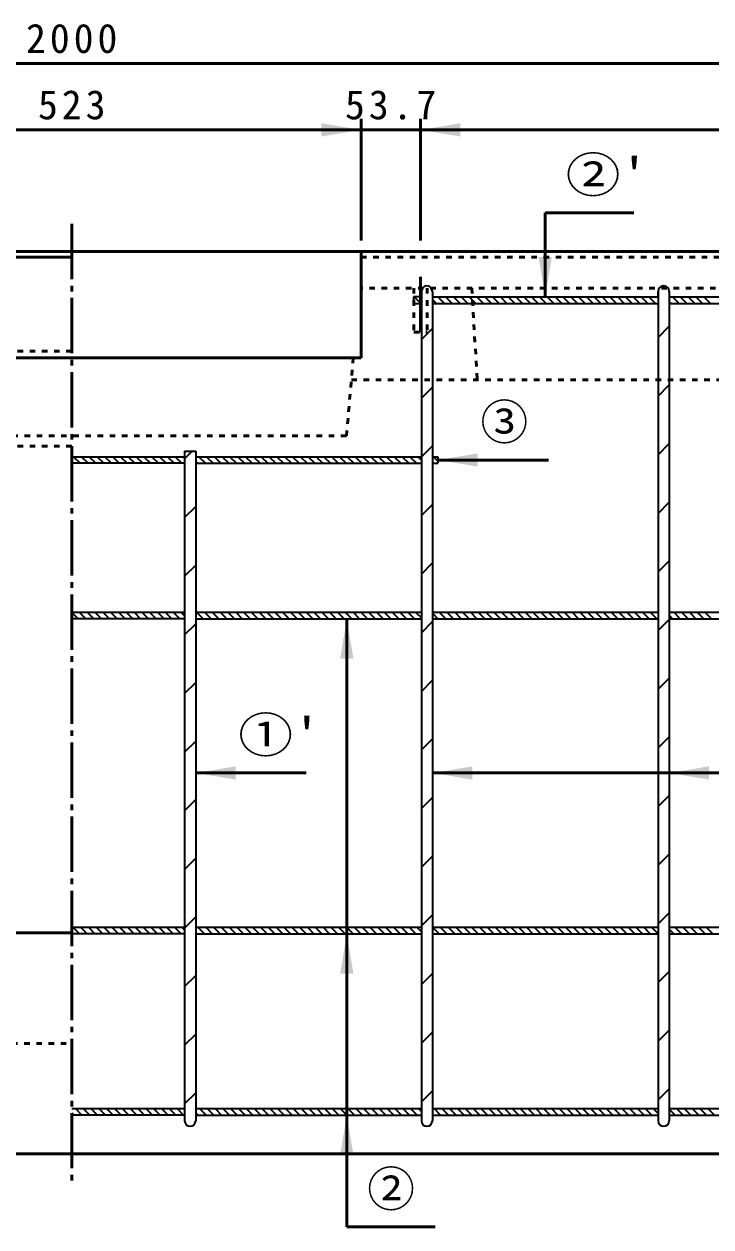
# Model space of a CAD drawing. Units: millimetres, scale not verified. Extents: x 100 to 4105, y 100 to 2870.
# Drawn here: x 2893 to 3514, y 798 to 1885 of the extents above; entities that cross this region are included whole.
import ezdxf
from ezdxf.enums import TextEntityAlignment as Align

# ---------------------------------------------------------------- set-up
doc = ezdxf.new("R2010")
doc.units = ezdxf.units.MM
doc.header["$LTSCALE"] = 5
doc.linetypes.add('USER1', pattern=[2.2, 1, -1.2])
doc.linetypes.add('USER2', pattern=[13.4, 10, -1.2, 1, -1.2])
doc.layers.add('V-nasSTD', color=7, linetype='Continuous', lineweight=50)
doc.styles.add('ＭＳ ゴシック', font='')
doc.styles.get('ＭＳ ゴシック').set_extended_font_data('MS Gothic')

msp = doc.modelspace()

# ---------------------------------------------------------------- hatches: boundary and pattern name
at = {"layer": 'V-nasSTD'}
for points in [[(3161.5, 1783.655), (3197.5, 1789.655), (3161.5, 1795.655)], [(3287.2, 1795.655), (3251.2, 1789.655), (3287.2, 1783.655)], [(3370, 1674.655), (3364, 1638.655), (3358, 1674.655)], [(3303, 1497.155), (3267, 1491.155), (3303, 1485.155)], [(3190.599, 1311.655), (3184.599, 1347.655), (3178.599, 1311.655)], [(3084, 1214.155), (3048, 1208.155), (3084, 1202.155)], [(3298, 1214.155), (3262, 1208.155), (3298, 1202.155)], [(3512, 1214.155), (3476, 1208.155), (3512, 1202.155)], [(3190.599, 1026.655), (3184.599, 1062.655), (3178.599, 1026.655)], [(3190.592, 862.655), (3184.592, 898.655), (3178.592, 862.655)]]:
    msp.add_hatch(color=256, dxfattribs=at).paths.add_polyline_path(points)

# ---------------------------------------------------------------- linework, layer by layer
for p, q in [((1936, 1849.655), (3936, 1849.655)), ((3197.5, 1689.655), (3197.5, 1799.655)), ((3251.2, 1689.655), (3251.2, 1799.655)), ((2674.5, 1789.655), (3197.5, 1789.655)), ((3197.5, 1789.655), (3251.2, 1789.655)), ((3251.2, 1789.655), (3882.3, 1789.655)), ((3364, 1714.655), (3364, 1638.655)), ((3364, 1714.655), (3444, 1714.655)), ((1936, 1679.655), (3936, 1679.655)), ((3197.5, 1679.655), (2674.5, 1679.655)), ((3197.5, 1679.655), (3197.5, 1583.655)), ((2674.5, 1674.655), (2936, 1674.655)), ((3197.5, 1583.655), (2674.5, 1583.655)), ((3267, 1491.155), (3367, 1491.155)), ((3184.599, 797.655), (3184.599, 1347.655)), ((3048, 1208.155), (3148, 1208.155)), ((4037, 1208.155), (3262, 1208.155)), ((2056, 1063.655), (2936, 1063.655)), ((1936, 863.655), (3936, 863.655)), ((3184.599, 797.655), (3264.599, 797.655))]:
    msp.add_line(p, q, dxfattribs=at)
at = {"layer": 'V-nasSTD', "linetype": 'USER2'}
for p, q in [((2936, 1704.655), (2936, 838.655)), ((3251.2, 1656.655), (3251.2, 1606.655))]:
    msp.add_line(p, q, dxfattribs=at)
at = {"layer": 'V-nasSTD', "linetype": 'USER1'}
for p, q in [((3197.5, 1674.655), (3936, 1674.655)), ((3936, 1646.655), (3197.5, 1646.655)), ((3245.2, 1646.655), (3245.2, 1606.655)), ((3257.2, 1646.655), (3257.2, 1606.655)), ((3297.5, 1646.655), (3302.5, 1563.655)), ((3245.2, 1606.655), (3257.2, 1606.655)), ((2936, 1589.655), (2680.5, 1589.655)), ((3190.5, 1583.655), (3184.313, 1512.935)), ((3188.75, 1563.655), (3936, 1563.655)), ((3184.313, 1512.935), (2687.687, 1512.935)), ((2936, 1503.655), (1936, 1503.655)), ((1936, 963.655), (2936, 963.655))]:
    msp.add_line(p, q, dxfattribs=at)
at = {"layer": 'V-nasSTD', "lineweight": 35}
for p, q in [((3252, 1643.655), (3252, 893.655)), ((3252, 1638.655), (3252, 1643.655)), ((3262, 1643.655), (3262, 893.655)), ((3262, 1643.655), (3262, 1638.655)), ((3466, 1643.655), (3466, 893.655)), ((3466, 1638.655), (3466, 1643.655)), ((3476, 1643.655), (3476, 893.655)), ((3476, 1643.655), (3476, 1638.655)), ((3252, 1638.655), (3245, 1638.655)), ((3245, 1638.655), (3245, 1632.655)), ((3245, 1632.655), (3252, 1632.655)), ((3245.632, 1638.655), (3251.632, 1632.655)), ((3262, 1638.655), (3466, 1638.655)), ((3262, 1636.429), (3265.774, 1632.655)), ((3262, 1632.655), (3466, 1632.655)), ((3266.845, 1638.655), (3272.845, 1632.655)), ((3273.917, 1638.655), (3279.917, 1632.655)), ((3280.988, 1638.655), (3286.988, 1632.655)), ((3288.059, 1638.655), (3294.059, 1632.655)), ((3295.13, 1638.655), (3301.13, 1632.655)), ((3302.201, 1638.655), (3308.201, 1632.655)), ((3309.272, 1638.655), (3315.272, 1632.655)), ((3316.343, 1638.655), (3322.343, 1632.655)), ((3323.414, 1638.655), (3329.414, 1632.655)), ((3330.485, 1638.655), (3336.485, 1632.655)), ((3337.556, 1638.655), (3343.556, 1632.655)), ((3344.627, 1638.655), (3350.627, 1632.655)), ((3351.698, 1638.655), (3357.698, 1632.655)), ((3358.769, 1638.655), (3364.769, 1632.655)), ((3365.84, 1638.655), (3371.84, 1632.655)), ((3372.912, 1638.655), (3378.912, 1632.655)), ((3379.983, 1638.655), (3385.983, 1632.655)), ((3387.054, 1638.655), (3393.054, 1632.655)), ((3394.125, 1638.655), (3400.125, 1632.655)), ((3401.196, 1638.655), (3407.196, 1632.655)), ((3408.267, 1638.655), (3414.267, 1632.655)), ((3415.338, 1638.655), (3421.338, 1632.655)), ((3422.409, 1638.655), (3428.409, 1632.655)), ((3429.48, 1638.655), (3435.48, 1632.655)), ((3436.551, 1638.655), (3442.551, 1632.655)), ((3443.622, 1638.655), (3449.622, 1632.655)), ((3450.693, 1638.655), (3456.693, 1632.655)), ((3457.764, 1638.655), (3463.764, 1632.655)), ((3464.835, 1638.655), (3466, 1637.49)), ((3476, 1638.655), (3680, 1638.655)), ((3476, 1634.561), (3477.906, 1632.655)), ((3476, 1632.655), (3680, 1632.655)), ((3478.978, 1638.655), (3484.978, 1632.655)), ((3486.049, 1638.655), (3492.049, 1632.655)), ((3493.12, 1638.655), (3499.12, 1632.655)), ((3500.191, 1638.655), (3506.191, 1632.655)), ((3507.262, 1638.655), (3513.262, 1632.655)), ((3252, 1600.168), (3262, 1610.168)), ((3466, 1602.036), (3476, 1612.036)), ((3252, 1547.135), (3262, 1557.135)), ((3466, 1549.003), (3476, 1559.003)), ((3252, 1494.102), (3262, 1504.102)), ((3466, 1495.97), (3476, 1505.97)), ((2936, 1494.155), (3038, 1494.155)), ((2937.584, 1494.155), (2943.584, 1488.155)), ((2944.655, 1494.155), (2950.655, 1488.155)), ((2951.726, 1494.155), (2957.726, 1488.155)), ((2958.797, 1494.155), (2964.797, 1488.155)), ((2965.868, 1494.155), (2971.868, 1488.155)), ((2972.939, 1494.155), (2978.939, 1488.155)), ((2980.01, 1494.155), (2986.01, 1488.155)), ((2987.081, 1494.155), (2993.081, 1488.155)), ((2994.152, 1494.155), (3000.152, 1488.155)), ((3001.224, 1494.155), (3007.224, 1488.155)), ((3008.295, 1494.155), (3014.295, 1488.155)), ((3015.366, 1494.155), (3021.366, 1488.155)), ((3022.437, 1494.155), (3028.437, 1488.155)), ((3029.508, 1494.155), (3035.508, 1488.155)), ((3036.579, 1494.155), (3038, 1492.733)), ((3038, 1499.155), (3038, 893.655)), ((3038, 1499.155), (3048, 1499.155)), ((3038, 1492.234), (3044.921, 1499.155)), ((3048, 1499.155), (3048, 893.655)), ((3048, 1494.155), (3252, 1494.155)), ((3050.721, 1494.155), (3056.721, 1488.155)), ((3057.792, 1494.155), (3063.792, 1488.155)), ((3064.863, 1494.155), (3070.863, 1488.155)), ((3071.934, 1494.155), (3077.934, 1488.155)), ((3079.005, 1494.155), (3085.005, 1488.155)), ((3086.076, 1494.155), (3092.076, 1488.155)), ((3093.147, 1494.155), (3099.147, 1488.155)), ((3100.219, 1494.155), (3106.219, 1488.155)), ((3107.29, 1494.155), (3113.29, 1488.155)), ((3114.361, 1494.155), (3120.361, 1488.155)), ((3121.432, 1494.155), (3127.432, 1488.155)), ((3128.503, 1494.155), (3134.503, 1488.155)), ((3135.574, 1494.155), (3141.574, 1488.155)), ((3142.645, 1494.155), (3148.645, 1488.155)), ((3149.716, 1494.155), (3155.716, 1488.155)), ((3156.787, 1494.155), (3162.787, 1488.155)), ((3163.858, 1494.155), (3169.858, 1488.155)), ((3170.929, 1494.155), (3176.929, 1488.155)), ((3178, 1494.155), (3184, 1488.155)), ((3185.071, 1494.155), (3191.071, 1488.155)), ((3192.142, 1494.155), (3198.142, 1488.155)), ((3199.213, 1494.155), (3205.213, 1488.155)), ((3206.285, 1494.155), (3212.285, 1488.155)), ((3213.356, 1494.155), (3219.356, 1488.155)), ((3220.427, 1494.155), (3226.427, 1488.155)), ((3227.498, 1494.155), (3233.498, 1488.155)), ((3234.569, 1494.155), (3240.569, 1488.155)), ((3241.64, 1494.155), (3247.64, 1488.155)), ((3248.711, 1494.155), (3252, 1490.866)), ((3262, 1494.155), (3267, 1494.155)), ((3262.853, 1494.155), (3267, 1490.008)), ((3267, 1494.155), (3267, 1488.155)), ((2936, 1488.667), (2936.513, 1488.155)), ((3038, 1488.155), (2936, 1488.155)), ((3048, 1489.805), (3049.65, 1488.155)), ((3048, 1488.155), (3252, 1488.155)), ((3262, 1488.155), (3267, 1488.155)), ((3038, 1439.201), (3048, 1449.201)), ((3252, 1441.069), (3262, 1451.069)), ((3466, 1442.937), (3476, 1452.937)), ((3038, 1386.168), (3048, 1396.168)), ((3252, 1388.036), (3262, 1398.036)), ((3466, 1389.904), (3476, 1399.904)), ((2936, 1353.655), (3038, 1353.655)), ((2936, 1353.312), (2941.658, 1347.655)), ((2942.729, 1353.655), (2948.729, 1347.655)), ((2949.8, 1353.655), (2955.8, 1347.655)), ((2956.871, 1353.655), (2962.871, 1347.655)), ((2963.942, 1353.655), (2969.942, 1347.655)), ((2971.013, 1353.655), (2977.013, 1347.655)), ((2978.084, 1353.655), (2984.084, 1347.655)), ((2985.155, 1353.655), (2991.155, 1347.655)), ((2992.226, 1353.655), (2998.226, 1347.655)), ((2999.297, 1353.655), (3005.297, 1347.655)), ((3006.368, 1353.655), (3012.368, 1347.655)), ((3013.439, 1353.655), (3019.439, 1347.655)), ((3020.51, 1353.655), (3026.51, 1347.655)), ((3027.581, 1353.655), (3033.581, 1347.655)), ((3034.652, 1353.655), (3038, 1350.307)), ((3048, 1353.655), (3252, 1353.655)), ((3048.795, 1353.655), (3054.795, 1347.655)), ((3055.866, 1353.655), (3061.866, 1347.655)), ((3062.937, 1353.655), (3068.937, 1347.655)), ((3070.008, 1353.655), (3076.008, 1347.655)), ((3077.079, 1353.655), (3083.079, 1347.655)), ((3084.15, 1353.655), (3090.15, 1347.655)), ((3091.221, 1353.655), (3097.221, 1347.655)), ((3098.292, 1353.655), (3104.292, 1347.655)), ((3105.363, 1353.655), (3111.363, 1347.655)), ((3112.434, 1353.655), (3118.434, 1347.655)), ((3119.505, 1353.655), (3125.505, 1347.655)), ((3126.576, 1353.655), (3132.576, 1347.655)), ((3133.647, 1353.655), (3139.647, 1347.655)), ((3140.718, 1353.655), (3146.718, 1347.655)), ((3147.79, 1353.655), (3153.79, 1347.655)), ((3154.861, 1353.655), (3160.861, 1347.655)), ((3161.932, 1353.655), (3167.932, 1347.655)), ((3169.003, 1353.655), (3175.003, 1347.655)), ((3176.074, 1353.655), (3182.074, 1347.655)), ((3183.145, 1353.655), (3189.145, 1347.655)), ((3190.216, 1353.655), (3196.216, 1347.655)), ((3197.287, 1353.655), (3203.287, 1347.655)), ((3204.358, 1353.655), (3210.358, 1347.655)), ((3211.429, 1353.655), (3217.429, 1347.655)), ((3218.5, 1353.655), (3224.5, 1347.655)), ((3225.571, 1353.655), (3231.571, 1347.655)), ((3232.642, 1353.655), (3238.642, 1347.655)), ((3239.713, 1353.655), (3245.713, 1347.655)), ((3246.785, 1353.655), (3252, 1348.439)), ((3262, 1353.655), (3466, 1353.655)), ((3262, 1352.581), (3266.927, 1347.655)), ((3267.998, 1353.655), (3273.998, 1347.655)), ((3275.069, 1353.655), (3281.069, 1347.655)), ((3282.14, 1353.655), (3288.14, 1347.655)), ((3289.211, 1353.655), (3295.211, 1347.655)), ((3296.282, 1353.655), (3302.282, 1347.655)), ((3303.353, 1353.655), (3309.353, 1347.655)), ((3310.424, 1353.655), (3316.424, 1347.655)), ((3317.495, 1353.655), (3323.495, 1347.655)), ((3324.566, 1353.655), (3330.566, 1347.655)), ((3331.637, 1353.655), (3337.637, 1347.655)), ((3338.708, 1353.655), (3344.708, 1347.655)), ((3345.779, 1353.655), (3351.779, 1347.655)), ((3352.851, 1353.655), (3358.851, 1347.655)), ((3359.922, 1353.655), (3365.922, 1347.655)), ((3366.993, 1353.655), (3372.993, 1347.655)), ((3374.064, 1353.655), (3380.064, 1347.655)), ((3381.135, 1353.655), (3387.135, 1347.655)), ((3388.206, 1353.655), (3394.206, 1347.655)), ((3395.277, 1353.655), (3401.277, 1347.655)), ((3402.348, 1353.655), (3408.348, 1347.655)), ((3409.419, 1353.655), (3415.419, 1347.655)), ((3416.49, 1353.655), (3422.49, 1347.655)), ((3423.561, 1353.655), (3429.561, 1347.655)), ((3430.632, 1353.655), (3436.632, 1347.655)), ((3437.703, 1353.655), (3443.703, 1347.655)), ((3444.774, 1353.655), (3450.774, 1347.655)), ((3451.845, 1353.655), (3457.845, 1347.655)), ((3458.917, 1353.655), (3464.917, 1347.655)), ((3476, 1353.655), (3680, 1353.655)), ((3476, 1350.713), (3479.059, 1347.655)), ((3480.13, 1353.655), (3486.13, 1347.655)), ((3487.201, 1353.655), (3493.201, 1347.655)), ((3494.272, 1353.655), (3500.272, 1347.655)), ((3501.343, 1353.655), (3507.343, 1347.655)), ((3508.414, 1353.655), (3514.414, 1347.655)), ((3038, 1347.655), (2936, 1347.655)), ((3038, 1333.135), (3048, 1343.135)), ((3048, 1347.655), (3252, 1347.655)), ((3252, 1335.003), (3262, 1345.003)), ((3262, 1347.655), (3466, 1347.655)), ((3466, 1336.871), (3476, 1346.871)), ((3476, 1347.655), (3680, 1347.655)), ((3038, 1280.102), (3048, 1290.102)), ((3252, 1281.97), (3262, 1291.97)), ((3466, 1283.838), (3476, 1293.838)), ((3466, 1230.805), (3476, 1240.805)), ((3038, 1227.069), (3048, 1237.069)), ((3252, 1228.937), (3262, 1238.937)), ((3252, 1175.904), (3262, 1185.904)), ((3466, 1177.772), (3476, 1187.772)), ((3038, 1174.036), (3048, 1184.036)), ((3252, 1122.871), (3262, 1132.871)), ((3466, 1124.739), (3476, 1134.739)), ((3038, 1121.003), (3048, 1131.003)), ((3038, 1067.97), (3048, 1077.97)), ((3252, 1069.838), (3262, 1079.838)), ((3466, 1071.706), (3476, 1081.706)), ((2936, 1068.655), (3038, 1068.655)), ((2936.81, 1068.655), (2942.81, 1062.655)), ((2943.881, 1068.655), (2949.881, 1062.655)), ((2950.952, 1068.655), (2956.952, 1062.655)), ((2958.023, 1068.655), (2964.023, 1062.655)), ((2965.094, 1068.655), (2971.094, 1062.655)), ((2972.165, 1068.655), (2978.165, 1062.655)), ((2979.236, 1068.655), (2985.236, 1062.655)), ((2986.307, 1068.655), (2992.307, 1062.655)), ((2993.378, 1068.655), (2999.378, 1062.655)), ((3000.449, 1068.655), (3006.449, 1062.655)), ((3007.52, 1068.655), (3013.52, 1062.655)), ((3014.592, 1068.655), (3020.592, 1062.655)), ((3021.663, 1068.655), (3027.663, 1062.655)), ((3028.734, 1068.655), (3034.734, 1062.655)), ((3035.805, 1068.655), (3038, 1066.459)), ((3048, 1068.655), (3252, 1068.655)), ((3049.947, 1068.655), (3055.947, 1062.655)), ((3057.018, 1068.655), (3063.018, 1062.655)), ((3064.089, 1068.655), (3070.089, 1062.655)), ((3071.16, 1068.655), (3077.16, 1062.655)), ((3078.231, 1068.655), (3084.231, 1062.655)), ((3085.302, 1068.655), (3091.302, 1062.655)), ((3092.373, 1068.655), (3098.373, 1062.655)), ((3099.444, 1068.655), (3105.444, 1062.655)), ((3106.515, 1068.655), (3112.515, 1062.655)), ((3113.586, 1068.655), (3119.586, 1062.655)), ((3120.658, 1068.655), (3126.658, 1062.655)), ((3127.729, 1068.655), (3133.729, 1062.655)), ((3134.8, 1068.655), (3140.8, 1062.655)), ((3141.871, 1068.655), (3147.871, 1062.655)), ((3148.942, 1068.655), (3154.942, 1062.655)), ((3156.013, 1068.655), (3162.013, 1062.655)), ((3163.084, 1068.655), (3169.084, 1062.655)), ((3170.155, 1068.655), (3176.155, 1062.655)), ((3177.226, 1068.655), (3183.226, 1062.655)), ((3184.297, 1068.655), (3190.297, 1062.655)), ((3191.368, 1068.655), (3197.368, 1062.655)), ((3198.439, 1068.655), (3204.439, 1062.655)), ((3205.51, 1068.655), (3211.51, 1062.655)), ((3212.581, 1068.655), (3218.581, 1062.655)), ((3219.652, 1068.655), (3225.652, 1062.655)), ((3226.724, 1068.655), (3232.724, 1062.655)), ((3233.795, 1068.655), (3239.795, 1062.655)), ((3240.866, 1068.655), (3246.866, 1062.655)), ((3247.937, 1068.655), (3252, 1064.591)), ((3262, 1068.655), (3466, 1068.655)), ((3262.079, 1068.655), (3268.079, 1062.655)), ((3269.15, 1068.655), (3275.15, 1062.655)), ((3276.221, 1068.655), (3282.221, 1062.655)), ((3283.292, 1068.655), (3289.292, 1062.655)), ((3290.363, 1068.655), (3296.363, 1062.655)), ((3297.434, 1068.655), (3303.434, 1062.655)), ((3304.505, 1068.655), (3310.505, 1062.655)), ((3311.576, 1068.655), (3317.576, 1062.655)), ((3318.647, 1068.655), (3324.647, 1062.655)), ((3325.718, 1068.655), (3331.718, 1062.655)), ((3332.79, 1068.655), (3338.79, 1062.655)), ((3339.861, 1068.655), (3345.861, 1062.655)), ((3346.932, 1068.655), (3352.932, 1062.655)), ((3354.003, 1068.655), (3360.003, 1062.655)), ((3361.074, 1068.655), (3367.074, 1062.655)), ((3368.145, 1068.655), (3374.145, 1062.655)), ((3375.216, 1068.655), (3381.216, 1062.655)), ((3382.287, 1068.655), (3388.287, 1062.655)), ((3389.358, 1068.655), (3395.358, 1062.655)), ((3396.429, 1068.655), (3402.429, 1062.655)), ((3403.5, 1068.655), (3409.5, 1062.655)), ((3410.571, 1068.655), (3416.571, 1062.655)), ((3417.642, 1068.655), (3423.642, 1062.655)), ((3424.713, 1068.655), (3430.713, 1062.655)), ((3431.785, 1068.655), (3437.785, 1062.655)), ((3438.856, 1068.655), (3444.856, 1062.655)), ((3445.927, 1068.655), (3451.927, 1062.655)), ((3452.998, 1068.655), (3458.998, 1062.655)), ((3460.069, 1068.655), (3466, 1062.723)), ((3476, 1068.655), (3680, 1068.655)), ((3476, 1066.866), (3480.211, 1062.655)), ((3481.282, 1068.655), (3487.282, 1062.655)), ((3488.353, 1068.655), (3494.353, 1062.655)), ((3495.424, 1068.655), (3501.424, 1062.655)), ((3502.495, 1068.655), (3508.495, 1062.655)), ((3509.566, 1068.655), (3515.566, 1062.655)), ((3038, 1062.655), (2936, 1062.655)), ((3048, 1063.53), (3048.876, 1062.655)), ((3048, 1062.655), (3252, 1062.655)), ((3262, 1062.655), (3466, 1062.655)), ((3476, 1062.655), (3680, 1062.655)), ((3038, 1014.937), (3048, 1024.937)), ((3252, 1016.805), (3262, 1026.805)), ((3466, 1018.673), (3476, 1028.673)), ((3038, 961.904), (3048, 971.904)), ((3252, 963.772), (3262, 973.772)), ((3466, 965.64), (3476, 975.64)), ((3038, 908.871), (3048, 918.871)), ((3252, 910.739), (3262, 920.739)), ((3466, 912.607), (3476, 922.607)), ((2936, 904.655), (3038, 904.655)), ((2939.18, 904.655), (2945.18, 898.655)), ((2946.251, 904.655), (2952.251, 898.655)), ((2953.322, 904.655), (2959.322, 898.655)), ((2960.393, 904.655), (2966.393, 898.655)), ((2967.465, 904.655), (2973.465, 898.655)), ((2974.536, 904.655), (2980.536, 898.655)), ((2981.607, 904.655), (2987.607, 898.655)), ((2988.678, 904.655), (2994.678, 898.655)), ((2995.749, 904.655), (3001.749, 898.655)), ((3002.82, 904.655), (3008.82, 898.655)), ((3009.891, 904.655), (3015.891, 898.655)), ((3016.962, 904.655), (3022.962, 898.655)), ((3024.033, 904.655), (3030.033, 898.655)), ((3031.104, 904.655), (3037.104, 898.655)), ((3037.17, 904.655), (3038, 903.825)), ((3038, 903.825), (3037.17, 904.655)), ((3048, 904.655), (3252, 904.655)), ((3051.312, 904.655), (3057.312, 898.655)), ((3058.383, 904.655), (3064.383, 898.655)), ((3065.454, 904.655), (3071.454, 898.655)), ((3072.525, 904.655), (3078.525, 898.655)), ((3079.597, 904.655), (3085.597, 898.655)), ((3086.668, 904.655), (3092.668, 898.655)), ((3093.739, 904.655), (3099.739, 898.655)), ((3100.81, 904.655), (3106.81, 898.655)), ((3107.881, 904.655), (3113.881, 898.655)), ((3114.952, 904.655), (3120.952, 898.655)), ((3122.023, 904.655), (3128.023, 898.655)), ((3129.094, 904.655), (3135.094, 898.655)), ((3136.165, 904.655), (3142.165, 898.655)), ((3143.236, 904.655), (3149.236, 898.655)), ((3150.307, 904.655), (3156.307, 898.655)), ((3157.378, 904.655), (3163.378, 898.655)), ((3164.449, 904.655), (3170.449, 898.655)), ((3171.52, 904.655), (3177.52, 898.655)), ((3178.592, 904.655), (3184.592, 898.655)), ((3185.663, 904.655), (3191.663, 898.655)), ((3192.734, 904.655), (3198.734, 898.655)), ((3199.805, 904.655), (3205.805, 898.655)), ((3206.876, 904.655), (3212.876, 898.655)), ((3213.947, 904.655), (3219.947, 898.655)), ((3221.018, 904.655), (3227.018, 898.655)), ((3228.089, 904.655), (3234.089, 898.655)), ((3235.16, 904.655), (3241.16, 898.655)), ((3242.231, 904.655), (3248.231, 898.655)), ((3249.302, 904.655), (3252, 901.957)), ((3262, 904.655), (3466, 904.655)), ((3263.444, 904.655), (3269.444, 898.655)), ((3270.515, 904.655), (3276.515, 898.655)), ((3277.586, 904.655), (3283.586, 898.655)), ((3284.658, 904.655), (3290.658, 898.655)), ((3291.729, 904.655), (3297.729, 898.655)), ((3298.8, 904.655), (3304.8, 898.655)), ((3305.871, 904.655), (3311.871, 898.655)), ((3312.942, 904.655), (3318.942, 898.655)), ((3320.013, 904.655), (3326.013, 898.655)), ((3327.084, 904.655), (3333.084, 898.655)), ((3334.155, 904.655), (3340.155, 898.655)), ((3341.226, 904.655), (3347.226, 898.655)), ((3348.297, 904.655), (3354.297, 898.655)), ((3355.368, 904.655), (3361.368, 898.655)), ((3362.439, 904.655), (3368.439, 898.655)), ((3369.51, 904.655), (3375.51, 898.655)), ((3376.581, 904.655), (3382.581, 898.655)), ((3383.652, 904.655), (3389.652, 898.655)), ((3390.724, 904.655), (3396.724, 898.655)), ((3397.795, 904.655), (3403.795, 898.655)), ((3404.866, 904.655), (3410.866, 898.655)), ((3411.937, 904.655), (3417.937, 898.655)), ((3419.008, 904.655), (3425.008, 898.655)), ((3426.079, 904.655), (3432.079, 898.655)), ((3433.15, 904.655), (3439.15, 898.655)), ((3440.221, 904.655), (3446.221, 898.655)), ((3447.292, 904.655), (3453.292, 898.655)), ((3454.363, 904.655), (3460.363, 898.655)), ((3461.434, 904.655), (3466, 900.089)), ((3476, 904.655), (3680, 904.655)), ((3476, 904.231), (3481.576, 898.655)), ((3482.647, 904.655), (3488.647, 898.655)), ((3489.718, 904.655), (3495.718, 898.655)), ((3496.79, 904.655), (3502.79, 898.655)), ((3503.861, 904.655), (3509.861, 898.655)), ((3510.932, 904.655), (3516.932, 898.655)), ((2936, 900.764), (2938.109, 898.655)), ((3038, 898.655), (2936, 898.655)), ((3048, 900.896), (3050.241, 898.655)), ((3048, 898.655), (3252, 898.655)), ((3262, 899.028), (3262.373, 898.655)), ((3262, 898.655), (3466, 898.655)), ((3476, 898.655), (3680, 898.655)), ((3476, 898.655), (3476, 893.655))]:
    msp.add_line(p, q, dxfattribs=at)
for centre, start, end in [((3257, 1643.655), 0, 180), ((3471, 1643.655), 0, 180), ((3043, 893.655), 180, 0), ((3257, 893.655), 180, 0), ((3471, 893.655), 180, 0)]:
    msp.add_arc(centre, 5, start, end, dxfattribs=at)

# ---------------------------------------------------------------- texts
at = {"layer": 'V-nasSTD', "style": 'ＭＳ ゴシック', "width": 1.15}
for s, p in [("②'", (3382.4, 1764.855)), ("①'", (3086.4, 1258.355))]:
    msp.add_text(s, height=31.67, dxfattribs=at).set_placement(p, align=Align.TOP_LEFT)
at = {"layer": 'V-nasSTD', "style": 'ＭＳ ゴシック'}
for s, p in [('③', (3305.4, 1541.355)), ('②', (3202.999, 847.855))]:
    msp.add_text(s, height=31.67, dxfattribs=at).set_placement(p, align=Align.TOP_LEFT)
at = {"layer": 'V-nasSTD', "char_height": 26.39, "attachment_point": 1, "style": 'ＭＳ ゴシック'}
for s, insert in [('\\T1.2;2000', (2894.6, 1885.655)), ('\\T1.2;523', (2905.4, 1825.655)), ('\\T1.2;53.7', (3182.95, 1825.655))]:
    msp.add_mtext(s, dxfattribs=dict(at, insert=insert))

doc.saveas('drawing.dxf')
